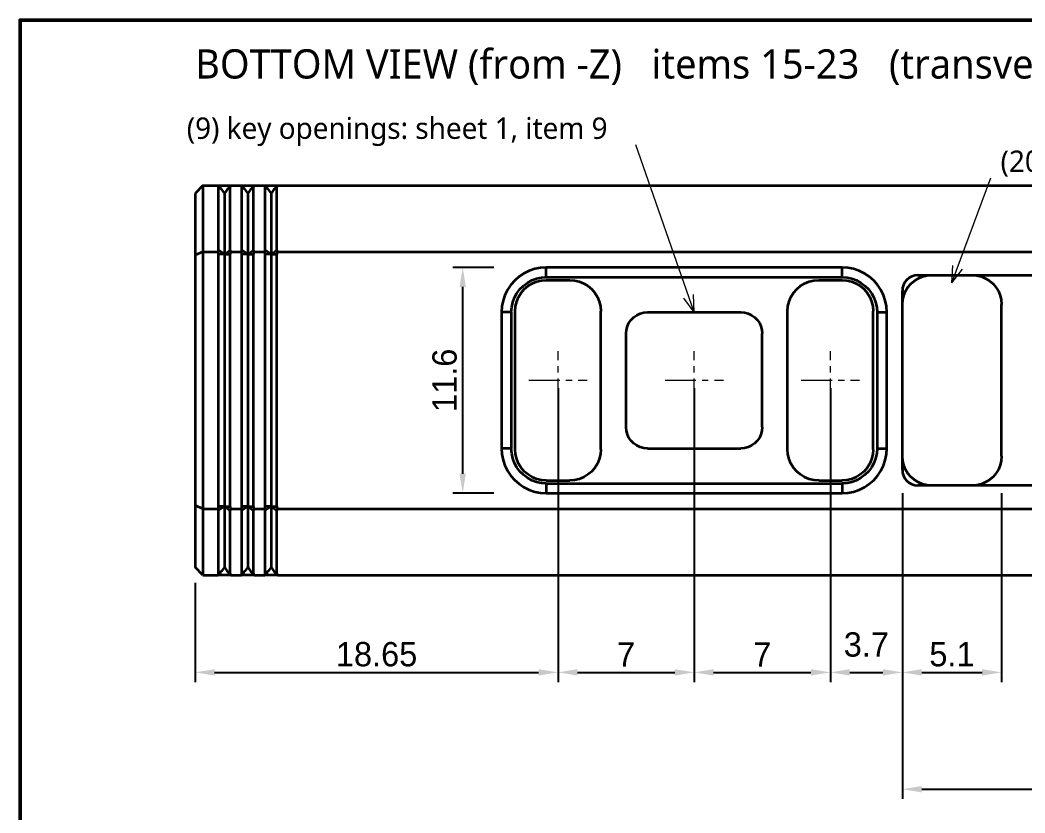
# Model space of a CAD drawing. Header units: millimetres. Extents: x 0 to 420, y 0 to 297.
# Drawn here: x 10 to 113.3, y 205.6 to 287 of the extents above; entities that cross this region are included whole.
import ezdxf

# ---------------------------------------------------------------- set-up
doc = ezdxf.new("R2010")
doc.units = ezdxf.units.MM
doc.linetypes.add('CENTER', pattern=[5.08, 3.175, -0.635, 0.635, -0.635])
for name, color, linetype, lineweight in [('BORDER', 7, 'Continuous', 50), ('CENTER', 1, 'CENTER', 13), ('DIM', 5, 'Continuous', 13), ('TEXT', 7, 'Continuous', 18), ('VISIBLE', 7, 'Continuous', 35)]:
    doc.layers.add(name, color=color, linetype=linetype, lineweight=lineweight)
doc.styles.add('OpenSans', font='OpenSans-Regular.ttf')
doc.dimstyles.new('FK', dxfattribs={"dimtxt": 2.5, "dimasz": 2, "dimexe": 1, "dimexo": 0.8, "dimgap": 0.6, "dimtad": 1, "dimdec": 3, "dimlfac": 0.5, "dimdsep": 46, "dimcen": 2.5, "dimclrd": 5, "dimclre": 5, "dimclrt": 7, "dimazin": 3, "dimtfac": 1, "dimtmove": 0, "dimatfit": 3})

msp = doc.modelspace()

# ---------------------------------------------------------------- linework, layer by layer
at = {"layer": 'BORDER'}
msp.add_lwpolyline([(10, 10), (410, 10), (410, 287), (10, 287)], close=True, dxfattribs=at)
at = {"layer": 'CENTER'}
for p, q in [((65.3, 247), (65.3, 253)), ((79.3, 247), (79.3, 253)), ((93.3, 247), (93.3, 253)), ((62.3, 250), (68.3, 250)), ((76.3, 250), (82.3, 250)), ((90.3, 250), (96.3, 250))]:
    msp.add_line(p, q, dxfattribs=at)
at = {"layer": 'DIM'}
for p, q in [((79.3, 257), (73.3, 274.2)), ((105.8, 260), (109.8, 270.8)), ((105.8, 260), (105.8984, 261.7973)), ((105.8, 260), (106.8961, 261.4278)), ((79.3, 257), (78.2314, 258.4484)), ((79.3, 257), (79.2359, 258.7989))]:
    msp.add_line(p, q, dxfattribs=at)
at = {"layer": 'VISIBLE'}
for points in [[(28.8, 270), (28, 269.2)], [(28.8, 270), (30.3506, 270)], [(28.8, 270), (28.8, 263.2)], [(30.4, 269.8243), (30.3998, 269.8365), (30.399, 269.8487), (30.3978, 269.861), (30.396, 269.8732), (30.3938, 269.8856), (30.391, 269.8979), (30.3878, 269.9104), (30.384, 269.9229), (30.3797, 269.9355), (30.3749, 269.9481), (30.3696, 269.9609), (30.3638, 269.9738), (30.3575, 269.9868), (30.3506, 270)], [(30.3506, 270), (30.3517, 270), (30.3528, 270), (30.3538, 270), (30.3549, 270), (30.3559, 270), (30.357, 270), (30.358, 270), (30.359, 270), (30.36, 270), (30.361, 270), (30.362, 270), (30.3629, 270), (30.3639, 270), (30.3648, 270)], [(30.7051, 269.6085), (30.6911, 269.6279), (30.6759, 269.6482), (30.6593, 269.6695), (30.6413, 269.6919), (30.6218, 269.7155), (30.6008, 269.7404), (30.5781, 269.7667), (30.5538, 269.7945), (30.5275, 269.824), (30.4994, 269.8552), (30.4691, 269.8882), (30.4367, 269.9233), (30.402, 269.9605), (30.3648, 270)], [(30.3648, 270), (31.6352, 270)], [(30.4, 263.3757), (30.4, 269.8243)], [(30.7051, 269.6085), (30.4, 269.8243)], [(31.6352, 270), (31.598, 269.9605), (31.5633, 269.9233), (31.5309, 269.8882), (31.5006, 269.8552), (31.4725, 269.824), (31.4462, 269.7945), (31.4219, 269.7667), (31.3992, 269.7404), (31.3782, 269.7155), (31.3587, 269.6919), (31.3407, 269.6695), (31.3241, 269.6482), (31.3089, 269.6279), (31.2949, 269.6085)], [(31.2949, 269.6085), (31.6, 269.8243)], [(31.6494, 270), (31.6425, 269.9868), (31.6362, 269.9738), (31.6304, 269.9609), (31.6251, 269.9481), (31.6203, 269.9355), (31.616, 269.9229), (31.6122, 269.9104), (31.609, 269.8979), (31.6062, 269.8856), (31.604, 269.8732), (31.6022, 269.861), (31.601, 269.8487), (31.6002, 269.8365), (31.6, 269.8243)], [(31.6, 263.3757), (31.6, 269.8243)], [(31.6352, 270), (31.6361, 270), (31.6371, 270), (31.638, 270), (31.639, 270), (31.64, 270), (31.641, 270), (31.642, 270), (31.643, 270), (31.6441, 270), (31.6451, 270), (31.6462, 270), (31.6472, 270), (31.6483, 270), (31.6494, 270)], [(31.6494, 270), (32.7506, 270)], [(32.8, 269.8243), (32.7998, 269.8365), (32.799, 269.8487), (32.7978, 269.861), (32.796, 269.8732), (32.7938, 269.8856), (32.791, 269.8979), (32.7878, 269.9104), (32.784, 269.9229), (32.7797, 269.9355), (32.7749, 269.9481), (32.7696, 269.9609), (32.7638, 269.9738), (32.7575, 269.9868), (32.7506, 270)], [(32.7506, 270), (32.7517, 270), (32.7528, 270), (32.7538, 270), (32.7549, 270), (32.7559, 270), (32.757, 270), (32.758, 270), (32.759, 270), (32.76, 270), (32.761, 270), (32.762, 270), (32.7629, 270), (32.7639, 270), (32.7648, 270)], [(33.1051, 269.6085), (33.0911, 269.6279), (33.0759, 269.6482), (33.0593, 269.6695), (33.0413, 269.6919), (33.0218, 269.7155), (33.0008, 269.7404), (32.9781, 269.7667), (32.9538, 269.7945), (32.9275, 269.824), (32.8994, 269.8552), (32.8691, 269.8882), (32.8367, 269.9233), (32.802, 269.9605), (32.7648, 270)], [(32.7648, 270), (34.0352, 270)], [(32.8, 263.3757), (32.8, 269.8243)], [(33.1051, 269.6085), (32.8, 269.8243)], [(34.0352, 270), (33.998, 269.9605), (33.9633, 269.9233), (33.9309, 269.8882), (33.9006, 269.8552), (33.8725, 269.824), (33.8462, 269.7945), (33.8219, 269.7667), (33.7992, 269.7404), (33.7782, 269.7155), (33.7587, 269.6919), (33.7407, 269.6695), (33.7241, 269.6482), (33.7089, 269.6279), (33.6949, 269.6085)], [(33.6949, 269.6085), (34, 269.8243)], [(34.0494, 270), (34.0425, 269.9868), (34.0362, 269.9738), (34.0304, 269.9609), (34.0251, 269.9481), (34.0203, 269.9355), (34.016, 269.9229), (34.0122, 269.9104), (34.009, 269.8979), (34.0062, 269.8856), (34.004, 269.8732), (34.0022, 269.861), (34.001, 269.8487), (34.0002, 269.8365), (34, 269.8243)], [(34, 263.3757), (34, 269.8243)], [(34.0352, 270), (34.0361, 270), (34.0371, 270), (34.038, 270), (34.039, 270), (34.04, 270), (34.041, 270), (34.042, 270), (34.043, 270), (34.0441, 270), (34.0451, 270), (34.0462, 270), (34.0472, 270), (34.0483, 270), (34.0494, 270)], [(34.0494, 270), (35.1506, 270)], [(35.2, 269.8243), (35.1998, 269.8365), (35.199, 269.8487), (35.1978, 269.861), (35.196, 269.8732), (35.1938, 269.8856), (35.191, 269.8979), (35.1878, 269.9104), (35.184, 269.9229), (35.1797, 269.9355), (35.1749, 269.9481), (35.1696, 269.9609), (35.1638, 269.9738), (35.1575, 269.9868), (35.1506, 270)], [(35.1506, 270), (35.1517, 270), (35.1528, 270), (35.1538, 270), (35.1549, 270), (35.1559, 270), (35.157, 270), (35.158, 270), (35.159, 270), (35.16, 270), (35.161, 270), (35.162, 270), (35.1629, 270), (35.1639, 270), (35.1648, 270)], [(35.5051, 269.6085), (35.4911, 269.6279), (35.4759, 269.6482), (35.4593, 269.6695), (35.4413, 269.6919), (35.4218, 269.7155), (35.4008, 269.7404), (35.3781, 269.7667), (35.3538, 269.7945), (35.3275, 269.824), (35.2994, 269.8552), (35.2691, 269.8882), (35.2367, 269.9233), (35.202, 269.9605), (35.1648, 270)], [(35.1648, 270), (36.4352, 270)], [(35.2, 263.3757), (35.2, 269.8243)], [(35.5051, 269.6085), (35.2, 269.8243)], [(36.4352, 270), (36.398, 269.9605), (36.3633, 269.9233), (36.3309, 269.8882), (36.3006, 269.8552), (36.2725, 269.824), (36.2462, 269.7945), (36.2219, 269.7667), (36.1992, 269.7404), (36.1782, 269.7155), (36.1587, 269.6919), (36.1407, 269.6695), (36.1241, 269.6482), (36.1089, 269.6279), (36.0949, 269.6085)], [(36.0949, 269.6085), (36.4, 269.8243)], [(36.4494, 270), (36.4425, 269.9868), (36.4362, 269.9738), (36.4304, 269.9609), (36.4251, 269.9481), (36.4203, 269.9355), (36.416, 269.9229), (36.4122, 269.9104), (36.409, 269.8979), (36.4062, 269.8856), (36.404, 269.8732), (36.4022, 269.861), (36.401, 269.8487), (36.4002, 269.8365), (36.4, 269.8243)], [(36.4, 263.3757), (36.4, 269.8243)], [(36.4352, 270), (36.4361, 270), (36.4371, 270), (36.438, 270), (36.439, 270), (36.44, 270), (36.441, 270), (36.442, 270), (36.443, 270), (36.4441, 270), (36.4451, 270), (36.4462, 270), (36.4472, 270), (36.4483, 270), (36.4494, 270)], [(36.4494, 270), (203.2506, 270)], [(28, 269.2), (28, 262.8686)], [(30.7051, 269.6085), (31, 269.1915)], [(31.2949, 269.6085), (31, 269.1915)], [(31, 269.1915), (31, 262.9515)], [(33.1051, 269.6085), (33.4, 269.1915)], [(33.6949, 269.6085), (33.4, 269.1915)], [(33.4, 269.1915), (33.4, 262.9515)], [(35.5051, 269.6085), (35.8, 269.1915)], [(36.0949, 269.6085), (35.8, 269.1915)], [(35.8, 269.1915), (35.8, 262.9515)], [(28.8, 263.2), (28, 262.8686)], [(28, 262.8686), (28, 237.1314)], [(28.8, 263.2), (28.8, 236.8)], [(28.8, 263.2), (30.3506, 263.2)], [(30.3506, 263.2), (30.3575, 263.2132), (30.3638, 263.2262), (30.3696, 263.2391), (30.3749, 263.2519), (30.3797, 263.2645), (30.384, 263.2771), (30.3878, 263.2896), (30.391, 263.3021), (30.3938, 263.3144), (30.396, 263.3268), (30.3978, 263.339), (30.399, 263.3513), (30.3998, 263.3635), (30.4, 263.3757)], [(30.4, 262.9515), (30.3998, 262.9688), (30.399, 262.9861), (30.3978, 263.0034), (30.396, 263.0207), (30.3938, 263.0382), (30.391, 263.0557), (30.3878, 263.0733), (30.384, 263.0909), (30.3797, 263.1087), (30.3749, 263.1267), (30.3696, 263.1447), (30.3638, 263.163), (30.3575, 263.1814), (30.3506, 263.2)], [(31, 262.9515), (30.4, 263.3757)], [(30.4, 237.0485), (30.4, 262.9515)], [(31, 262.9515), (30.4, 262.9515)], [(31, 262.9515), (31.6, 263.3757)], [(31, 262.9515), (31, 237.0485)], [(31, 262.9515), (31.6, 262.9515)], [(31.6, 263.3757), (31.6002, 263.3635), (31.601, 263.3513), (31.6022, 263.339), (31.604, 263.3268), (31.6062, 263.3144), (31.609, 263.3021), (31.6122, 263.2896), (31.616, 263.2771), (31.6203, 263.2645), (31.6251, 263.2519), (31.6304, 263.2391), (31.6362, 263.2262), (31.6425, 263.2132), (31.6494, 263.2)], [(31.6494, 263.2), (31.6425, 263.1814), (31.6362, 263.163), (31.6304, 263.1447), (31.6251, 263.1267), (31.6203, 263.1087), (31.616, 263.0909), (31.6122, 263.0733), (31.609, 263.0557), (31.6062, 263.0382), (31.604, 263.0207), (31.6022, 263.0034), (31.601, 262.9861), (31.6002, 262.9688), (31.6, 262.9515)], [(31.6, 237.0485), (31.6, 262.9515)], [(31.6494, 263.2), (32.7506, 263.2)], [(32.7506, 263.2), (32.7575, 263.2132), (32.7638, 263.2262), (32.7696, 263.2391), (32.7749, 263.2519), (32.7797, 263.2645), (32.784, 263.2771), (32.7878, 263.2896), (32.791, 263.3021), (32.7938, 263.3144), (32.796, 263.3268), (32.7978, 263.339), (32.799, 263.3513), (32.7998, 263.3635), (32.8, 263.3757)], [(32.8, 262.9515), (32.7998, 262.9688), (32.799, 262.9861), (32.7978, 263.0034), (32.796, 263.0207), (32.7938, 263.0382), (32.791, 263.0557), (32.7878, 263.0733), (32.784, 263.0909), (32.7797, 263.1087), (32.7749, 263.1267), (32.7696, 263.1447), (32.7638, 263.163), (32.7575, 263.1814), (32.7506, 263.2)], [(33.4, 262.9515), (32.8, 263.3757)], [(32.8, 237.0485), (32.8, 262.9515)], [(33.4, 262.9515), (32.8, 262.9515)], [(33.4, 262.9515), (34, 263.3757)], [(33.4, 262.9515), (33.4, 237.0485)], [(33.4, 262.9515), (34, 262.9515)], [(34, 263.3757), (34.0002, 263.3635), (34.001, 263.3513), (34.0022, 263.339), (34.004, 263.3268), (34.0062, 263.3144), (34.009, 263.3021), (34.0122, 263.2896), (34.016, 263.2771), (34.0203, 263.2645), (34.0251, 263.2519), (34.0304, 263.2391), (34.0362, 263.2262), (34.0425, 263.2132), (34.0494, 263.2)], [(34.0494, 263.2), (34.0425, 263.1814), (34.0362, 263.163), (34.0304, 263.1447), (34.0251, 263.1267), (34.0203, 263.1087), (34.016, 263.0909), (34.0122, 263.0733), (34.009, 263.0557), (34.0062, 263.0382), (34.004, 263.0207), (34.0022, 263.0034), (34.001, 262.9861), (34.0002, 262.9688), (34, 262.9515)], [(34, 237.0485), (34, 262.9515)], [(34.0494, 263.2), (35.1506, 263.2)], [(35.1506, 263.2), (35.1575, 263.2132), (35.1638, 263.2262), (35.1696, 263.2391), (35.1749, 263.2519), (35.1797, 263.2645), (35.184, 263.2771), (35.1878, 263.2896), (35.191, 263.3021), (35.1938, 263.3144), (35.196, 263.3268), (35.1978, 263.339), (35.199, 263.3513), (35.1998, 263.3635), (35.2, 263.3757)], [(35.2, 262.9515), (35.1998, 262.9688), (35.199, 262.9861), (35.1978, 263.0034), (35.196, 263.0207), (35.1938, 263.0382), (35.191, 263.0557), (35.1878, 263.0733), (35.184, 263.0909), (35.1797, 263.1087), (35.1749, 263.1267), (35.1696, 263.1447), (35.1638, 263.163), (35.1575, 263.1814), (35.1506, 263.2)], [(35.8, 262.9515), (35.2, 263.3757)], [(35.2, 237.0485), (35.2, 262.9515)], [(35.8, 262.9515), (35.2, 262.9515)], [(35.8, 262.9515), (36.4, 263.3757)], [(35.8, 262.9515), (35.8, 237.0485)], [(35.8, 262.9515), (36.4, 262.9515)], [(36.4, 263.3757), (36.4002, 263.3635), (36.401, 263.3513), (36.4022, 263.339), (36.404, 263.3268), (36.4062, 263.3144), (36.409, 263.3021), (36.4122, 263.2896), (36.416, 263.2771), (36.4203, 263.2645), (36.4251, 263.2519), (36.4304, 263.2391), (36.4362, 263.2262), (36.4425, 263.2132), (36.4494, 263.2)], [(36.4494, 263.2), (36.4425, 263.1814), (36.4362, 263.163), (36.4304, 263.1447), (36.4251, 263.1267), (36.4203, 263.1087), (36.416, 263.0909), (36.4122, 263.0733), (36.409, 263.0557), (36.4062, 263.0382), (36.404, 263.0207), (36.4022, 263.0034), (36.401, 262.9861), (36.4002, 262.9688), (36.4, 262.9515)], [(36.4, 237.0485), (36.4, 262.9515)], [(36.4494, 263.2), (203.2506, 263.2)], [(64.1, 261.6), (63.4996, 261.5606), (62.9094, 261.4433), (62.3397, 261.2498), (61.8, 260.9837), (61.2997, 260.6494), (60.8473, 260.2527), (60.4506, 259.8003), (60.1163, 259.3), (59.8502, 258.7603), (59.6567, 258.1906), (59.5394, 257.6004), (59.5, 257)], [(94.5, 261.6), (64.1, 261.6)], [(64.1, 260.6), (64.1, 261.6)], [(99.1, 257), (99.0606, 257.6004), (98.9433, 258.1906), (98.7498, 258.7603), (98.4837, 259.3), (98.1494, 259.8003), (97.7527, 260.2527), (97.3003, 260.6494), (96.8, 260.9837), (96.2603, 261.2498), (95.6906, 261.4433), (95.1004, 261.5606), (94.5, 261.6)], [(94.5, 260.6), (94.5, 261.6)], [(60.5, 257), (60.5366, 257.5123), (60.6458, 258.0142), (60.8253, 258.4955), (61.0715, 258.9463), (61.3793, 259.3575), (61.7425, 259.7207), (62.1537, 260.0285), (62.6045, 260.2747), (63.0858, 260.4542), (63.5877, 260.5634), (64.1, 260.6)], [(64.1, 260.6), (94.5, 260.6)], [(94.5, 260.6), (95.0123, 260.5634), (95.5142, 260.4542), (95.9955, 260.2747), (96.4463, 260.0285), (96.8575, 259.7207), (97.2207, 259.3575), (97.5285, 258.9463), (97.7747, 258.4955), (97.9542, 258.0142), (98.0634, 257.5123), (98.1, 257)], [(100.7, 257.8), (100.7369, 258.2693), (100.8468, 258.7271), (101.027, 259.162), (101.2729, 259.5634), (101.5787, 259.9213), (101.9366, 260.2271), (102.338, 260.473), (102.7729, 260.6532), (103.2307, 260.7631), (103.7, 260.8)], [(102.3, 260.8), (101.9879, 260.7693), (101.6877, 260.6782), (101.4111, 260.5304), (101.1686, 260.3314), (100.9696, 260.0889), (100.8218, 259.8123), (100.7307, 259.5121), (100.7, 259.2)], [(102.3, 260.8), (154.6, 260.8)], [(107.9, 260.8), (108.3693, 260.7631), (108.8271, 260.6532), (109.262, 260.473), (109.6634, 260.2271), (110.0213, 259.9213), (110.3271, 259.5634), (110.573, 259.162), (110.7532, 258.7271), (110.8631, 258.2693), (110.9, 257.8)], [(60.9, 257.1), (60.9394, 257.6006), (61.0566, 258.0889), (61.2488, 258.5528), (61.5111, 258.9809), (61.8373, 259.3627), (62.2191, 259.6889), (62.6472, 259.9512), (63.1111, 260.1434), (63.5994, 260.2606), (64.1, 260.3)], [(64.1, 260.3), (66.5, 260.3)], [(66.5, 260.3), (67.0006, 260.2606), (67.4889, 260.1434), (67.9528, 259.9512), (68.3809, 259.6889), (68.7627, 259.3627), (69.0889, 258.9809), (69.3512, 258.5528), (69.5434, 258.0889), (69.6606, 257.6006), (69.7, 257.1)], [(88.9, 257.1), (88.9394, 257.6006), (89.0566, 258.0889), (89.2488, 258.5528), (89.5111, 258.9809), (89.8373, 259.3627), (90.2191, 259.6889), (90.6472, 259.9512), (91.1111, 260.1434), (91.5994, 260.2606), (92.1, 260.3)], [(92.1, 260.3), (94.5, 260.3)], [(94.5, 260.3), (95.0006, 260.2606), (95.4889, 260.1434), (95.9528, 259.9512), (96.3809, 259.6889), (96.7627, 259.3627), (97.0889, 258.9809), (97.3512, 258.5528), (97.5434, 258.0889), (97.6606, 257.6006), (97.7, 257.1)], [(100.7, 240.8), (100.7, 259.2)], [(110.9, 242.2), (110.9, 257.8)], [(59.5, 257), (59.5, 243)], [(60.5, 257), (59.5, 257)], [(60.5, 257), (60.5, 243)], [(60.9, 242.9), (60.9, 257.1)], [(69.7, 242.9), (69.7, 257.1)], [(72.3, 254.8), (72.3334, 255.182), (72.4327, 255.5524), (72.5947, 255.9), (72.8147, 256.2141), (73.0859, 256.4853), (73.4, 256.7053), (73.7476, 256.8673), (74.118, 256.9666), (74.5, 257)], [(74.5, 257), (84.1, 257)], [(84.1, 257), (84.482, 256.9666), (84.8524, 256.8673), (85.2, 256.7053), (85.5141, 256.4853), (85.7853, 256.2141), (86.0053, 255.9), (86.1673, 255.5524), (86.2666, 255.182), (86.3, 254.8)], [(88.9, 242.9), (88.9, 257.1)], [(97.7, 242.9), (97.7, 257.1)], [(98.1, 257), (98.1, 243)], [(98.1, 257), (99.1, 257)], [(99.1, 243), (99.1, 257)], [(72.3, 245.2), (72.3, 254.8)], [(86.3, 245.2), (86.3, 254.8)], [(74.5, 243), (74.118, 243.0334), (73.7476, 243.1327), (73.4, 243.2947), (73.0859, 243.5147), (72.8147, 243.7859), (72.5947, 244.1), (72.4327, 244.4476), (72.3334, 244.818), (72.3, 245.2)], [(86.3, 245.2), (86.2666, 244.818), (86.1673, 244.4476), (86.0053, 244.1), (85.7853, 243.7859), (85.5141, 243.5147), (85.2, 243.2947), (84.8524, 243.1327), (84.482, 243.0334), (84.1, 243)], [(59.5, 243), (59.5394, 242.3996), (59.6567, 241.8094), (59.8502, 241.2397), (60.1163, 240.7), (60.4506, 240.1997), (60.8473, 239.7473), (61.2997, 239.3506), (61.8, 239.0163), (62.3397, 238.7502), (62.9094, 238.5567), (63.4996, 238.4394), (64.1, 238.4)], [(60.5, 243), (59.5, 243)], [(64.1, 239.4), (63.5877, 239.4366), (63.0858, 239.5458), (62.6045, 239.7253), (62.1537, 239.9715), (61.7425, 240.2793), (61.3793, 240.6425), (61.0715, 241.0537), (60.8253, 241.5045), (60.6458, 241.9858), (60.5366, 242.4877), (60.5, 243)], [(64.1, 239.7), (63.5994, 239.7394), (63.1111, 239.8566), (62.6472, 240.0488), (62.2191, 240.3111), (61.8373, 240.6373), (61.5111, 241.0191), (61.2488, 241.4472), (61.0566, 241.9111), (60.9394, 242.3994), (60.9, 242.9)], [(69.7, 242.9), (69.6606, 242.3994), (69.5434, 241.9111), (69.3512, 241.4472), (69.0889, 241.0191), (68.7627, 240.6373), (68.3809, 240.3111), (67.9528, 240.0488), (67.4889, 239.8566), (67.0006, 239.7394), (66.5, 239.7)], [(74.5, 243), (84.1, 243)], [(92.1, 239.7), (91.5994, 239.7394), (91.1111, 239.8566), (90.6472, 240.0488), (90.2191, 240.3111), (89.8373, 240.6373), (89.5111, 241.0191), (89.2488, 241.4472), (89.0566, 241.9111), (88.9394, 242.3994), (88.9, 242.9)], [(98.1, 243), (98.0634, 242.4877), (97.9542, 241.9858), (97.7747, 241.5045), (97.5285, 241.0537), (97.2207, 240.6425), (96.8575, 240.2793), (96.4463, 239.9715), (95.9955, 239.7253), (95.5142, 239.5458), (95.0123, 239.4366), (94.5, 239.4)], [(94.5, 238.4), (95.1004, 238.4394), (95.6906, 238.5567), (96.2603, 238.7502), (96.8, 239.0163), (97.3003, 239.3506), (97.7527, 239.7473), (98.1494, 240.1997), (98.4837, 240.7), (98.7498, 241.2397), (98.9433, 241.8094), (99.0606, 242.3996), (99.1, 243)], [(97.7, 242.9), (97.6606, 242.3994), (97.5434, 241.9111), (97.3512, 241.4472), (97.0889, 241.0191), (96.7627, 240.6373), (96.3809, 240.3111), (95.9528, 240.0488), (95.4889, 239.8566), (95.0006, 239.7394), (94.5, 239.7)], [(98.1, 243), (99.1, 243)], [(103.7, 239.2), (103.2307, 239.2369), (102.7729, 239.3468), (102.338, 239.527), (101.9366, 239.7729), (101.5787, 240.0787), (101.2729, 240.4366), (101.027, 240.838), (100.8468, 241.2729), (100.7369, 241.7307), (100.7, 242.2)], [(110.9, 242.2), (110.8631, 241.7307), (110.7532, 241.2729), (110.573, 240.838), (110.3271, 240.4366), (110.0213, 240.0787), (109.6634, 239.7729), (109.262, 239.527), (108.8271, 239.3468), (108.3693, 239.2369), (107.9, 239.2)], [(100.7, 240.8), (100.7307, 240.4879), (100.8218, 240.1877), (100.9696, 239.9111), (101.1686, 239.6686), (101.4111, 239.4696), (101.6877, 239.3218), (101.9879, 239.2307), (102.3, 239.2)], [(64.1, 239.7), (66.5, 239.7)], [(92.1, 239.7), (94.5, 239.7)], [(64.1, 239.4), (94.5, 239.4)], [(64.1, 239.4), (64.1, 238.4)], [(94.5, 239.4), (94.5, 238.4)], [(154.6, 239.2), (102.3, 239.2)], [(64.1, 238.4), (94.5, 238.4)], [(28, 237.1314), (28, 230.8)], [(28.8, 236.8), (28, 237.1314)], [(28.8, 236.8), (30.3506, 236.8)], [(28.8, 236.8), (28.8, 230)], [(30.3506, 236.8), (30.3575, 236.8186), (30.3638, 236.837), (30.3696, 236.8553), (30.3749, 236.8733), (30.3797, 236.8913), (30.384, 236.9091), (30.3878, 236.9267), (30.391, 236.9443), (30.3938, 236.9618), (30.396, 236.9793), (30.3978, 236.9966), (30.399, 237.0139), (30.3998, 237.0312), (30.4, 237.0485)], [(30.4, 236.6243), (30.3998, 236.6365), (30.399, 236.6487), (30.3978, 236.661), (30.396, 236.6732), (30.3938, 236.6856), (30.391, 236.6979), (30.3878, 236.7104), (30.384, 236.7229), (30.3797, 236.7355), (30.3749, 236.7481), (30.3696, 236.7609), (30.3638, 236.7738), (30.3575, 236.7868), (30.3506, 236.8)], [(31, 237.0485), (30.4, 236.6243)], [(31, 237.0485), (30.4, 237.0485)], [(30.4, 230.1757), (30.4, 236.6243)], [(31, 237.0485), (31, 230.8085)], [(31, 237.0485), (31.6, 236.6243)], [(31, 237.0485), (31.6, 237.0485)], [(31.6, 237.0485), (31.6002, 237.0312), (31.601, 237.0139), (31.6022, 236.9966), (31.604, 236.9793), (31.6062, 236.9618), (31.609, 236.9443), (31.6122, 236.9267), (31.616, 236.9091), (31.6203, 236.8913), (31.6251, 236.8733), (31.6304, 236.8553), (31.6362, 236.837), (31.6425, 236.8186), (31.6494, 236.8)], [(31.6494, 236.8), (31.6425, 236.7868), (31.6362, 236.7738), (31.6304, 236.7609), (31.6251, 236.7481), (31.6203, 236.7355), (31.616, 236.7229), (31.6122, 236.7104), (31.609, 236.6979), (31.6062, 236.6856), (31.604, 236.6732), (31.6022, 236.661), (31.601, 236.6487), (31.6002, 236.6365), (31.6, 236.6243)], [(31.6, 230.1757), (31.6, 236.6243)], [(31.6494, 236.8), (32.7506, 236.8)], [(32.7506, 236.8), (32.7575, 236.8186), (32.7638, 236.837), (32.7696, 236.8553), (32.7749, 236.8733), (32.7797, 236.8913), (32.784, 236.9091), (32.7878, 236.9267), (32.791, 236.9443), (32.7938, 236.9618), (32.796, 236.9793), (32.7978, 236.9966), (32.799, 237.0139), (32.7998, 237.0312), (32.8, 237.0485)], [(32.8, 236.6243), (32.7998, 236.6365), (32.799, 236.6487), (32.7978, 236.661), (32.796, 236.6732), (32.7938, 236.6856), (32.791, 236.6979), (32.7878, 236.7104), (32.784, 236.7229), (32.7797, 236.7355), (32.7749, 236.7481), (32.7696, 236.7609), (32.7638, 236.7738), (32.7575, 236.7868), (32.7506, 236.8)], [(33.4, 237.0485), (32.8, 236.6243)], [(33.4, 237.0485), (32.8, 237.0485)], [(32.8, 230.1757), (32.8, 236.6243)], [(33.4, 237.0485), (33.4, 230.8085)], [(33.4, 237.0485), (34, 237.0485)], [(33.4, 237.0485), (34, 236.6243)], [(34, 237.0485), (34.0002, 237.0312), (34.001, 237.0139), (34.0022, 236.9966), (34.004, 236.9793), (34.0062, 236.9618), (34.009, 236.9443), (34.0122, 236.9267), (34.016, 236.9091), (34.0203, 236.8913), (34.0251, 236.8733), (34.0304, 236.8553), (34.0362, 236.837), (34.0425, 236.8186), (34.0494, 236.8)], [(34.0494, 236.8), (34.0425, 236.7868), (34.0362, 236.7738), (34.0304, 236.7609), (34.0251, 236.7481), (34.0203, 236.7355), (34.016, 236.7229), (34.0122, 236.7104), (34.009, 236.6979), (34.0062, 236.6856), (34.004, 236.6732), (34.0022, 236.661), (34.001, 236.6487), (34.0002, 236.6365), (34, 236.6243)], [(34, 230.1757), (34, 236.6243)], [(34.0494, 236.8), (35.1506, 236.8)], [(35.1506, 236.8), (35.1575, 236.8186), (35.1638, 236.837), (35.1696, 236.8553), (35.1749, 236.8733), (35.1797, 236.8913), (35.184, 236.9091), (35.1878, 236.9267), (35.191, 236.9443), (35.1938, 236.9618), (35.196, 236.9793), (35.1978, 236.9966), (35.199, 237.0139), (35.1998, 237.0312), (35.2, 237.0485)], [(35.2, 236.6243), (35.1998, 236.6365), (35.199, 236.6487), (35.1978, 236.661), (35.196, 236.6732), (35.1938, 236.6856), (35.191, 236.6979), (35.1878, 236.7104), (35.184, 236.7229), (35.1797, 236.7355), (35.1749, 236.7481), (35.1696, 236.7609), (35.1638, 236.7738), (35.1575, 236.7868), (35.1506, 236.8)], [(35.8, 237.0485), (35.2, 236.6243)], [(35.8, 237.0485), (35.2, 237.0485)], [(35.2, 230.1757), (35.2, 236.6243)], [(35.8, 237.0485), (35.8, 230.8085)], [(35.8, 237.0485), (36.4, 237.0485)], [(35.8, 237.0485), (36.4, 236.6243)], [(36.4, 237.0485), (36.4002, 237.0312), (36.401, 237.0139), (36.4022, 236.9966), (36.404, 236.9793), (36.4062, 236.9618), (36.409, 236.9443), (36.4122, 236.9267), (36.416, 236.9091), (36.4203, 236.8913), (36.4251, 236.8733), (36.4304, 236.8553), (36.4362, 236.837), (36.4425, 236.8186), (36.4494, 236.8)], [(36.4494, 236.8), (36.4425, 236.7868), (36.4362, 236.7738), (36.4304, 236.7609), (36.4251, 236.7481), (36.4203, 236.7355), (36.416, 236.7229), (36.4122, 236.7104), (36.409, 236.6979), (36.4062, 236.6856), (36.404, 236.6732), (36.4022, 236.661), (36.401, 236.6487), (36.4002, 236.6365), (36.4, 236.6243)], [(36.4, 230.1757), (36.4, 236.6243)], [(36.4494, 236.8), (203.2506, 236.8)], [(28.8, 230), (28, 230.8)], [(30.3648, 230), (30.402, 230.0395), (30.4367, 230.0767), (30.4691, 230.1118), (30.4994, 230.1448), (30.5275, 230.176), (30.5538, 230.2055), (30.5781, 230.2333), (30.6008, 230.2596), (30.6218, 230.2845), (30.6413, 230.3081), (30.6593, 230.3305), (30.6759, 230.3518), (30.6911, 230.3721), (30.7051, 230.3915)], [(30.7051, 230.3915), (30.4, 230.1757)], [(31, 230.8085), (30.7051, 230.3915)], [(31, 230.8085), (31.2949, 230.3915)], [(31.2949, 230.3915), (31.3089, 230.3721), (31.3241, 230.3518), (31.3407, 230.3305), (31.3587, 230.3081), (31.3782, 230.2845), (31.3992, 230.2596), (31.4219, 230.2333), (31.4462, 230.2055), (31.4725, 230.176), (31.5006, 230.1448), (31.5309, 230.1118), (31.5633, 230.0767), (31.598, 230.0395), (31.6352, 230)], [(31.2949, 230.3915), (31.6, 230.1757)], [(32.7648, 230), (32.802, 230.0395), (32.8367, 230.0767), (32.8691, 230.1118), (32.8994, 230.1448), (32.9275, 230.176), (32.9538, 230.2055), (32.9781, 230.2333), (33.0008, 230.2596), (33.0218, 230.2845), (33.0413, 230.3081), (33.0593, 230.3305), (33.0759, 230.3518), (33.0911, 230.3721), (33.1051, 230.3915)], [(33.1051, 230.3915), (32.8, 230.1757)], [(33.4, 230.8085), (33.1051, 230.3915)], [(33.4, 230.8085), (33.6949, 230.3915)], [(33.6949, 230.3915), (33.7089, 230.3721), (33.7241, 230.3518), (33.7407, 230.3305), (33.7587, 230.3081), (33.7782, 230.2845), (33.7992, 230.2596), (33.8219, 230.2333), (33.8462, 230.2055), (33.8725, 230.176), (33.9006, 230.1448), (33.9309, 230.1118), (33.9633, 230.0767), (33.998, 230.0395), (34.0352, 230)], [(33.6949, 230.3915), (34, 230.1757)], [(35.1648, 230), (35.202, 230.0395), (35.2367, 230.0767), (35.2691, 230.1118), (35.2994, 230.1448), (35.3275, 230.176), (35.3538, 230.2055), (35.3781, 230.2333), (35.4008, 230.2596), (35.4218, 230.2845), (35.4413, 230.3081), (35.4593, 230.3305), (35.4759, 230.3518), (35.4911, 230.3721), (35.5051, 230.3915)], [(35.5051, 230.3915), (35.2, 230.1757)], [(35.8, 230.8085), (35.5051, 230.3915)], [(35.8, 230.8085), (36.0949, 230.3915)], [(36.0949, 230.3915), (36.1089, 230.3721), (36.1241, 230.3518), (36.1407, 230.3305), (36.1587, 230.3081), (36.1782, 230.2845), (36.1992, 230.2596), (36.2219, 230.2333), (36.2462, 230.2055), (36.2725, 230.176), (36.3006, 230.1448), (36.3309, 230.1118), (36.3633, 230.0767), (36.398, 230.0395), (36.4352, 230)], [(36.0949, 230.3915), (36.4, 230.1757)], [(28.8, 230), (30.3506, 230)], [(30.3506, 230), (30.3575, 230.0132), (30.3638, 230.0262), (30.3696, 230.0391), (30.3749, 230.0519), (30.3797, 230.0645), (30.384, 230.0771), (30.3878, 230.0896), (30.391, 230.1021), (30.3938, 230.1144), (30.396, 230.1268), (30.3978, 230.139), (30.399, 230.1513), (30.3998, 230.1635), (30.4, 230.1757)], [(30.3648, 230), (30.3639, 230), (30.3629, 230), (30.362, 230), (30.361, 230), (30.36, 230), (30.359, 230), (30.358, 230), (30.357, 230), (30.3559, 230), (30.3549, 230), (30.3538, 230), (30.3528, 230), (30.3517, 230), (30.3506, 230)], [(31.6352, 230), (30.3648, 230)], [(31.6, 230.1757), (31.6002, 230.1635), (31.601, 230.1513), (31.6022, 230.139), (31.604, 230.1268), (31.6062, 230.1144), (31.609, 230.1021), (31.6122, 230.0896), (31.616, 230.0771), (31.6203, 230.0645), (31.6251, 230.0519), (31.6304, 230.0391), (31.6362, 230.0262), (31.6425, 230.0132), (31.6494, 230)], [(31.6494, 230), (31.6483, 230), (31.6472, 230), (31.6462, 230), (31.6451, 230), (31.6441, 230), (31.643, 230), (31.642, 230), (31.641, 230), (31.64, 230), (31.639, 230), (31.638, 230), (31.6371, 230), (31.6361, 230), (31.6352, 230)], [(31.6494, 230), (32.7506, 230)], [(32.7506, 230), (32.7575, 230.0132), (32.7638, 230.0262), (32.7696, 230.0391), (32.7749, 230.0519), (32.7797, 230.0645), (32.784, 230.0771), (32.7878, 230.0896), (32.791, 230.1021), (32.7938, 230.1144), (32.796, 230.1268), (32.7978, 230.139), (32.799, 230.1513), (32.7998, 230.1635), (32.8, 230.1757)], [(32.7648, 230), (32.7639, 230), (32.7629, 230), (32.762, 230), (32.761, 230), (32.76, 230), (32.759, 230), (32.758, 230), (32.757, 230), (32.7559, 230), (32.7549, 230), (32.7538, 230), (32.7528, 230), (32.7517, 230), (32.7506, 230)], [(34.0352, 230), (32.7648, 230)], [(34, 230.1757), (34.0002, 230.1635), (34.001, 230.1513), (34.0022, 230.139), (34.004, 230.1268), (34.0062, 230.1144), (34.009, 230.1021), (34.0122, 230.0896), (34.016, 230.0771), (34.0203, 230.0645), (34.0251, 230.0519), (34.0304, 230.0391), (34.0362, 230.0262), (34.0425, 230.0132), (34.0494, 230)], [(34.0494, 230), (34.0483, 230), (34.0472, 230), (34.0462, 230), (34.0451, 230), (34.0441, 230), (34.043, 230), (34.042, 230), (34.041, 230), (34.04, 230), (34.039, 230), (34.038, 230), (34.0371, 230), (34.0361, 230), (34.0352, 230)], [(34.0494, 230), (35.1506, 230)], [(35.1506, 230), (35.1575, 230.0132), (35.1638, 230.0262), (35.1696, 230.0391), (35.1749, 230.0519), (35.1797, 230.0645), (35.184, 230.0771), (35.1878, 230.0896), (35.191, 230.1021), (35.1938, 230.1144), (35.196, 230.1268), (35.1978, 230.139), (35.199, 230.1513), (35.1998, 230.1635), (35.2, 230.1757)], [(35.1648, 230), (35.1639, 230), (35.1629, 230), (35.162, 230), (35.161, 230), (35.16, 230), (35.159, 230), (35.158, 230), (35.157, 230), (35.1559, 230), (35.1549, 230), (35.1538, 230), (35.1528, 230), (35.1517, 230), (35.1506, 230)], [(36.4352, 230), (35.1648, 230)], [(36.4, 230.1757), (36.4002, 230.1635), (36.401, 230.1513), (36.4022, 230.139), (36.404, 230.1268), (36.4062, 230.1144), (36.409, 230.1021), (36.4122, 230.0896), (36.416, 230.0771), (36.4203, 230.0645), (36.4251, 230.0519), (36.4304, 230.0391), (36.4362, 230.0262), (36.4425, 230.0132), (36.4494, 230)], [(36.4494, 230), (36.4483, 230), (36.4472, 230), (36.4462, 230), (36.4451, 230), (36.4441, 230), (36.443, 230), (36.442, 230), (36.441, 230), (36.44, 230), (36.439, 230), (36.438, 230), (36.4371, 230), (36.4361, 230), (36.4352, 230)], [(36.4494, 230), (203.2506, 230)]]:
    msp.add_lwpolyline(points, dxfattribs=at)

# ---------------------------------------------------------------- texts
at = {"layer": 'TEXT', "style": 'OpenSans'}
for s, height, p in [('BOTTOM VIEW (from -Z)   items 15-23   (transverse groove positions: table, item 18)', 3, (28, 281)), ('(9) key openings: sheet 1, item 9', 2.2, (27.1344, 274.8)), ('(20) RF window 5.1 x 10.8 R1.5, POM plug', 2.2, (110.8, 271.4))]:
    msp.add_text(s, height=height, dxfattribs=at).set_placement(p)

# ---------------------------------------------------------------- dimensions: what is measured, and where the dimension line sits
at = {"layer": 'DIM'}
msp.add_linear_dim(base=(55.5, 238.4), p1=(59.5, 238.4), p2=(59.5, 261.6), angle=90, dimstyle='FK', dxfattribs=at).render()
for base, p1, p2 in [((28, 220), (28, 230), (65.3, 250)), ((65.3, 220), (65.3, 250), (79.3, 250)), ((79.3, 220), (79.3, 250), (93.3, 250)), ((93.3, 220), (93.3, 250), (100.7, 239.2)), ((100.7, 220), (100.7, 239.2), (110.9, 239.2)), ((100.7, 208), (100.7, 239.2), (156.2, 236))]:
    msp.add_linear_dim(base=base, p1=p1, p2=p2, dimstyle='FK', dxfattribs=at).render()

doc.saveas('drawing.dxf')
